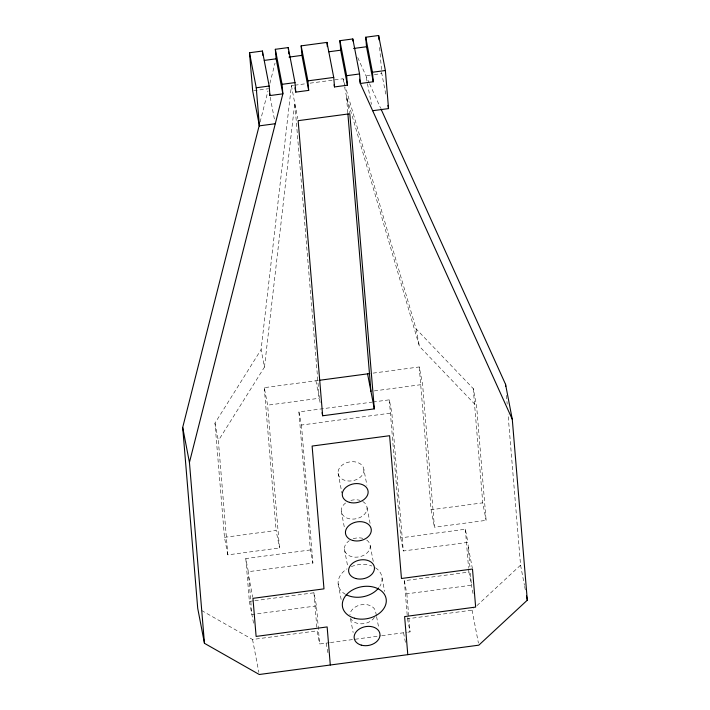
<?xml version="1.0" encoding="UTF-8"?>
<svg xmlns="http://www.w3.org/2000/svg" width="710" height="710" viewBox="0 0 710 710"><rect width="100%" height="100%" fill="white"/><g stroke="black" fill="none" stroke-linecap="round" stroke-linejoin="round"><path stroke-width="0.53" stroke-dasharray="3.55 2.66" d="M318.115 380.471L264.262 387.66L267.635 405.17L279.491 547.96L227.839 554.865L218.352 440.635L264.475 367.097L261.102 349.586L291.411 85.661L293.603 85.36M264.475 367.097L294.774 103.163L319.287 398.266L267.635 405.17M260.1 122.049L267.998 90.862M269.898 83.372L275.036 63.092M227.839 554.865L224.466 537.355L214.979 423.124L261.102 349.586M473.037 593.542L468.911 572.074L404.336 580.7L407.505 618.774L472.07 610.147L473.685 608.647M476.916 605.648L520.563 565.169L508.014 414.072M253.727 90.694L268.549 88.714M294.703 85.218L305.69 83.745M310.092 83.159L343.063 78.757L345.237 86.203M370.158 75.136L365.925 75.704L371.436 104.352M374.392 74.568L381.802 73.574L386.089 95.859M373.07 373.123L419.228 366.955L422.601 384.465L434.458 527.255L486.11 520.35L476.623 406.12L473.25 388.61L416.069 328.881L345.548 87.268M374.241 390.926L422.601 384.465M310.385 549.939L245.811 558.566L248.34 571.701L312.915 563.074L310.385 549.939L298.919 411.906L371.889 402.153M372.981 402.011L389.311 399.828L391.84 412.963L403.307 550.995L467.881 542.36L470.171 569.97M298.919 411.906L301.448 425.041L391.84 412.963M224.466 537.355L276.119 530.459L279.491 547.96M419.228 366.955L431.085 509.744L482.747 502.849L486.11 520.35M389.311 399.828L400.777 537.86L465.352 529.234L467.881 542.36M245.811 558.566L249.37 601.405L253.754 600.82M254.846 600.678L313.944 592.779L316.474 605.905L319.633 643.988L329.36 642.683M316.474 605.905L251.899 614.541L248.34 571.701M404.336 580.7L406.865 593.826L471.431 585.2L470.26 571.062M201.569 610.493L252.538 639.488L317.104 630.853L319.633 643.988M330.452 642.541L380.658 635.832M381.749 635.69L406.803 632.335M407.877 632.193L410.025 631.909L408.853 617.762M347.811 112.846L346.436 96.267L419.433 346.382L476.623 406.12M357.707 57.545L369.12 82.759M369.573 83.771L380.524 107.973M520.563 565.169L524.441 585.333M524.646 586.389L525.462 590.631M468.272 547.126L472.283 567.965M472.07 610.147L478.407 643.038M416.069 328.881L419.433 346.382M431.085 509.744L434.458 527.255M343.063 78.757L344.448 85.963M344.652 86.993L349.604 112.739M400.777 537.86L403.307 550.995M407.505 618.774L410.025 631.909M403.573 632.77L405.579 643.189M291.411 85.661L297.756 118.614M363.911 469.629A13.046 9.523 -10.9 0 1 345.22 480.466A13.046 9.523 -10.9 0 1 343.853 463.976A13.046 9.523 -10.9 0 1 363.911 469.629L366.919 485.267M382.042 577.896L384.651 591.448M367.07 507.712L370.079 523.341M370.23 545.786L373.247 561.415M376.371 615.552L375.767 612.419A13.046 9.523 -10.9 0 0 362.624 604.565A13.046 9.523 -10.9 0 0 349.923 615.038M376.575 616.591L378.776 628.057M270.182 97.199L274.468 119.484M338.084 473.082L341.892 492.882M341.244 511.156L344.652 528.879M315.914 380.764L320.476 404.452M344.403 549.238L347.82 566.953M350.545 619.005L353.154 632.548M338.137 583.762L341.545 601.476M326.094 643.127L328.295 654.584M248.74 576.458L252.751 597.305M249.37 601.405L253.905 624.96M214.979 423.124L218.352 440.635M252.538 639.488L258.866 672.379M506.452 395.328L507.188 404.15M473.25 388.61L482.747 502.849M465.352 529.234L468.538 567.68M468.635 568.772L468.911 572.074M379.637 47.463L381.802 73.574M406.865 593.826L408.765 616.679M301.448 425.041L312.915 563.074M313.944 592.779L316.926 628.678M264.262 387.66L276.119 530.459M366.706 540.07A13.046 9.523 -10.9 0 1 365.952 553.906A13.046 9.523 -10.9 0 1 347.43 554.581A13.046 9.523 -10.9 0 1 349.267 540.701M353.216 538.766A13.046 9.523 -10.9 0 1 363.094 538.402M374.436 617.416A13.046 9.523 -10.9 0 1 361.949 623.815A13.046 9.523 -10.9 0 1 350.589 618.277M362.73 501.482A13.046 9.523 -10.9 0 1 363.067 515.62A13.046 9.523 -10.9 0 1 344.03 516.312A13.046 9.523 -10.9 0 1 347.012 502.05M350.855 500.435A13.046 9.523 -10.9 0 1 359.926 500.328M375.501 567.822A22.179 16.197 -10.9 0 1 379.77 586.38M345.513 594.35A22.179 16.197 -10.9 0 1 347.012 568.852M351.317 566.624A22.179 16.197 -10.9 0 1 371.898 566.012"/><path stroke-width="1.06" d="M380.977 108.976L505.538 384.296L512.283 419.317L527.308 600.181L478.815 645.168L259.283 674.5L204.462 643.322L197.717 608.31L182.692 427.438L259.549 124.197M204.462 643.322L189.437 462.459L282.864 93.844L282.074 84.321L275.329 49.301L288.242 47.579L294.987 82.6L295.777 92.114L308.69 90.392L307.9 80.869L301.155 45.857L326.982 42.405L333.727 77.417L334.517 86.939L347.43 85.209L346.64 75.695L339.895 40.674L352.817 38.952L359.553 73.964L360.343 83.487L512.283 419.317M275.285 123.726L259.407 125.848L252.662 90.836L249.503 52.753L262.416 51.031L269.161 86.043L269.951 95.566L282.864 93.844L276.119 58.823L275.329 49.301M359.526 79.245L360.343 83.487L373.256 81.765L366.52 46.745L365.73 37.222L378.643 35.5L385.379 70.512L388.548 108.594L372.661 110.716M264.28 60.403L276.119 58.823M289.032 57.102L301.945 55.371L308.69 90.392M328.854 51.777L340.693 50.197L347.43 85.209M353.607 48.466L366.52 46.745M249.503 52.753L256.248 87.774L269.161 86.043M282.074 84.321L294.987 82.6M307.9 80.869L333.727 77.417M346.64 75.695L359.553 73.964M365.73 37.222L372.466 72.243L385.379 70.512M319.216 380.32L369.768 373.567M322.659 415.776L374.312 408.871L349.808 113.769L298.147 120.673L322.659 415.776L322.065 412.688M526.483 595.938L527.308 600.181M387.935 105.408L388.548 108.594M334.108 84.818L334.517 86.939M367.576 373.859L374.312 408.871M294.961 87.871L295.777 92.114M269.543 93.445L269.951 95.566M182.692 427.438L189.437 462.459M505.538 384.296L505.724 386.506M378.643 35.5L378.998 39.849M372.466 72.243L373.256 81.765M407.788 654.655L404.62 616.582L475.647 607.085L472.487 569.012L401.461 578.499L389.604 435.709L312.116 446.058L323.982 588.856L252.955 598.344L256.115 636.426L327.141 626.93L330.301 665.013M352.817 38.952L352.985 41.065M347.9 113.946L370.948 391.37M339.895 40.674L340.693 50.197M326.982 42.405L327.337 46.629M301.155 45.857L301.945 55.371M288.242 47.579L288.42 49.691M288.597 51.812L288.775 53.924M262.416 51.031L262.771 55.265M256.248 87.774L259.407 125.848M378.643 587.969A22.179 16.197 -10.9 0 1 346.391 594.82M361.301 645.141A13.046 9.523 -10.9 0 0 379.983 634.305A13.046 9.523 -10.9 0 0 359.926 628.652A13.046 9.523 -10.9 0 0 361.301 645.141M355.763 578.508A13.046 9.523 -10.9 0 0 374.445 567.672A13.046 9.523 -10.9 0 0 354.397 562.018A13.046 9.523 -10.9 0 0 355.763 578.508M352.604 540.425A13.046 9.523 -10.9 0 0 371.286 529.598A13.046 9.523 -10.9 0 0 351.228 523.936A13.046 9.523 -10.9 0 0 352.604 540.425M349.435 502.352A13.046 9.523 -10.9 0 0 368.126 491.515A13.046 9.523 -10.9 0 0 348.069 485.862A13.046 9.523 -10.9 0 0 349.435 502.352M354.485 618.197A22.179 16.197 -10.9 0 0 386.258 599.781A22.179 16.197 -10.9 0 0 352.16 590.17A22.179 16.197 -10.9 0 0 354.485 618.197"/></g></svg>
